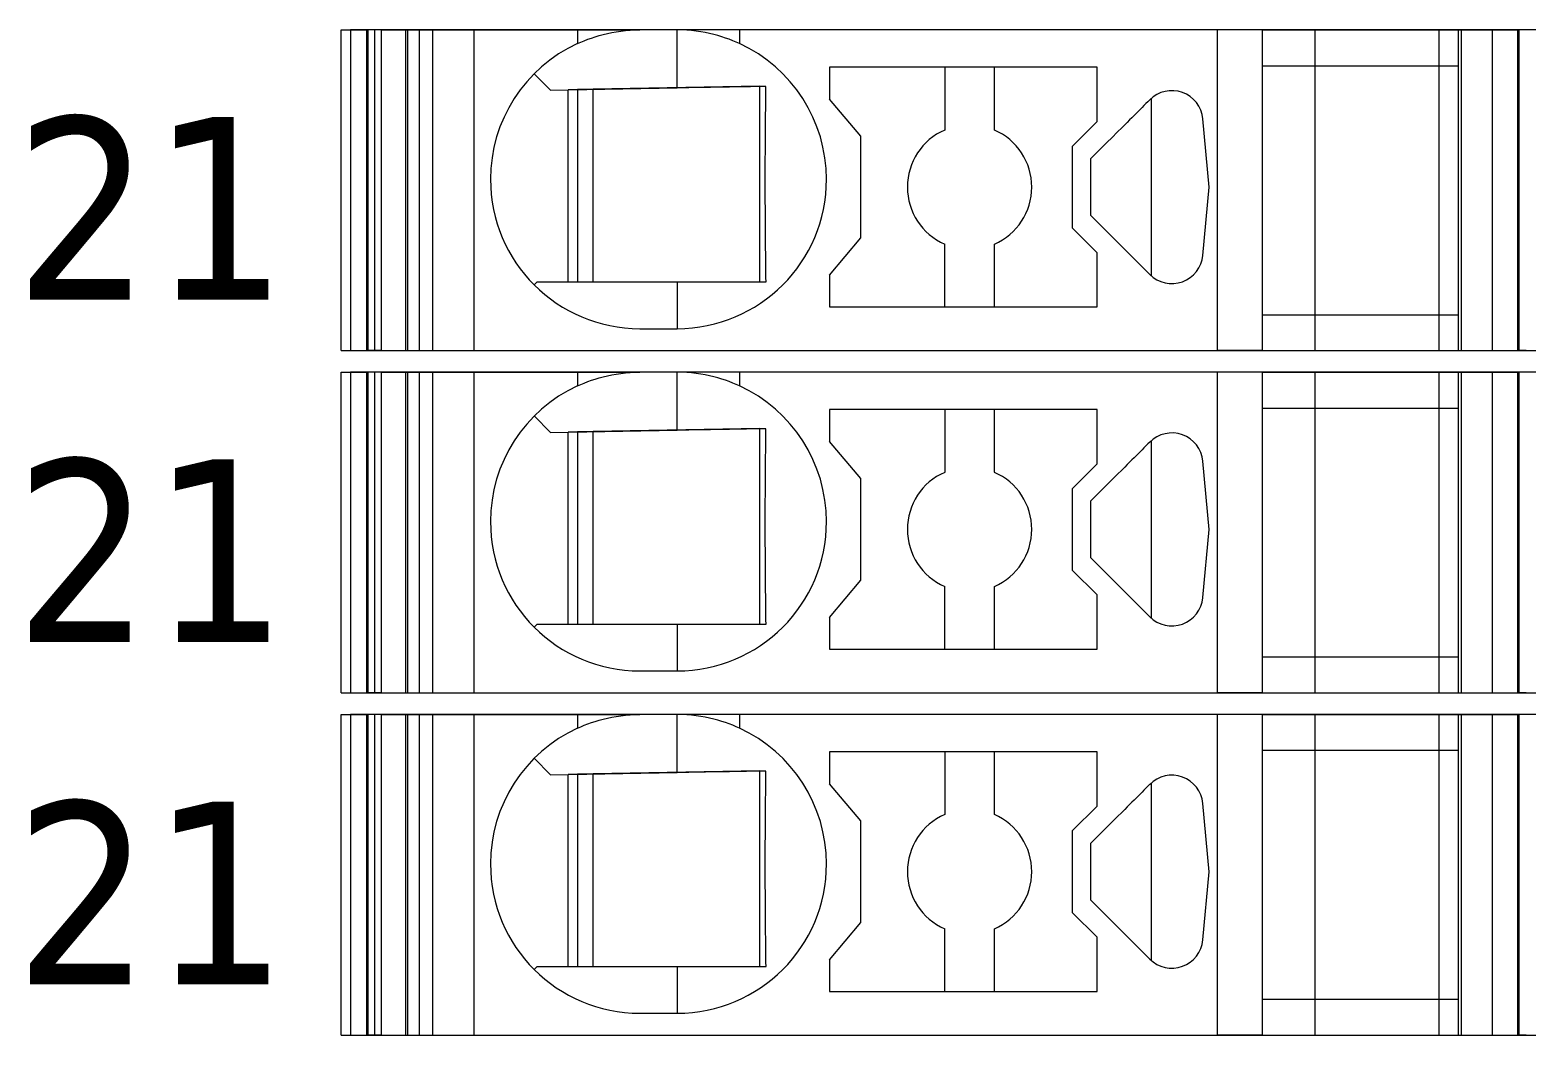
# Model space of a CAD drawing. Header units: millimetres. Extents: x 0 to 2100, y 0 to 1485.
# Drawn here: x 1216.85 to 1240.89, y 623.85 to 640 of the extents above; entities that cross this region are included whole.
import ezdxf
from ezdxf.enums import TextEntityAlignment as Align

# ---------------------------------------------------------------- set-up
doc = ezdxf.new("R2010")
doc.units = ezdxf.units.MM
for name, color, linetype, lineweight in [('EPLAN309', 5, 'Continuous', 5), ('EPLAN493', 5, 'Continuous', 5), ('MAIN-1', 7, 'Continuous', 5), ('MAIN-2', 7, 'Continuous', 5)]:
    doc.layers.add(name, color=color, linetype=linetype, lineweight=lineweight)
doc.styles.add('Tahoma', font='')
doc.styles.get('Tahoma').set_extended_font_data('Tahoma')

# ---------------------------------------------------------------- blocks, each defined once
blk = doc.blocks.new('EPLSYM_LibrarySPECIAL_Symbol12_Variant0_Placement8_29')
at = {"layer": 'EPLAN309', "lineweight": 13, "ltscale": 20}
blk.add_lwpolyline([(0, -5.15), (68.15, -5.15), (68.15, 0), (0, 0)], close=True, dxfattribs=at)
at = {"layer": 'EPLAN493', "color": 5, "style": 'Tahoma'}
blk.add_attdef('17_20450', text='', height=2.93475, dxfattribs=at).set_placement((0, -27.293475), align=Align.MIDDLE_RIGHT)
blk = doc.blocks.new('EPLSYM_LibrarySPECIAL_Symbol12_Variant0_Placement8_30')
at = {"layer": 'EPLAN309', "lineweight": 13, "ltscale": 20}
blk.add_lwpolyline([(0, -5.15), (68.15, -5.15), (68.15, 0), (0, 0)], close=True, dxfattribs=at)
at = {"layer": 'EPLAN493', "color": 5, "style": 'Tahoma'}
blk.add_attdef('17_20450', text='', height=2.93475, dxfattribs=at).set_placement((0, -27.293475), align=Align.MIDDLE_RIGHT)
blk = doc.blocks.new('EPLSYM_LibrarySPECIAL_Symbol12_Variant0_Placement8_31')
at = {"layer": 'EPLAN309', "lineweight": 13, "ltscale": 20}
blk.add_lwpolyline([(0, -5.15), (68.15, -5.15), (68.15, 0), (0, 0)], close=True, dxfattribs=at)
at = {"layer": 'EPLAN493', "color": 5, "style": 'Tahoma'}
blk.add_attdef('17_20450', text='', height=2.93475, dxfattribs=at).set_placement((0, -27.293475), align=Align.MIDDLE_RIGHT)

msp = doc.modelspace()

# ---------------------------------------------------------------- linework, layer by layer
at = {"layer": 'MAIN-1'}
for p, q in [((1221.85, 640), (1222.284, 640)), ((1221.85, 634.85), (1221.85, 640)), ((1222.393, 640), (1222.284, 640)), ((1222.284, 634.85), (1222.284, 640)), ((1222.501, 640), (1222.393, 640)), ((1222.393, 634.85), (1222.393, 640)), ((1222.501, 640), (1225.65, 640)), ((1222.501, 634.85), (1222.501, 640)), ((1225.65, 640), (1226.65, 640)), ((1225.65, 640), (1225.65, 639.782)), ((1225.756, 639.827), (1225.813, 639.849)), ((1225.813, 639.849), (1225.872, 639.87)), ((1225.872, 639.87), (1225.933, 639.89)), ((1225.933, 639.89), (1225.997, 639.909)), ((1225.997, 639.909), (1226.063, 639.927)), ((1226.063, 639.927), (1226.131, 639.943)), ((1226.131, 639.943), (1226.201, 639.958)), ((1226.201, 639.958), (1226.272, 639.97)), ((1226.272, 639.97), (1226.346, 639.981)), ((1226.346, 639.981), (1226.421, 639.989)), ((1226.421, 639.989), (1226.497, 639.995)), ((1226.497, 639.995), (1226.573, 639.999)), ((1226.573, 639.999), (1226.65, 640)), ((1227.25, 640), (1226.65, 640)), ((1227.327, 639.999), (1227.25, 640)), ((1228.25, 640), (1227.25, 640)), ((1227.25, 639.068), (1227.25, 640)), ((1227.403, 639.995), (1227.327, 639.999)), ((1227.479, 639.989), (1227.403, 639.995)), ((1227.554, 639.981), (1227.479, 639.989)), ((1227.628, 639.97), (1227.554, 639.981)), ((1227.699, 639.958), (1227.628, 639.97)), ((1227.769, 639.943), (1227.699, 639.958)), ((1227.837, 639.927), (1227.769, 639.943)), ((1227.903, 639.909), (1227.837, 639.927)), ((1227.967, 639.89), (1227.903, 639.909)), ((1228.028, 639.87), (1227.967, 639.89)), ((1228.087, 639.849), (1228.028, 639.87)), ((1228.144, 639.827), (1228.087, 639.849)), ((1235.932, 640), (1228.25, 640)), ((1228.25, 640), (1228.25, 639.782)), ((1236.65, 640), (1235.932, 640)), ((1235.932, 634.85), (1235.932, 640)), ((1236.65, 640), (1239.8, 640)), ((1236.65, 640), (1236.65, 634.85)), ((1239.8, 640), (1240.35, 640)), ((1239.8, 640), (1239.8, 634.85)), ((1240.35, 640), (1240.784, 640)), ((1240.35, 640), (1240.35, 634.85)), ((1240.893, 640), (1240.784, 640)), ((1240.784, 634.85), (1240.784, 640)), ((1225.65, 639.782), (1225.702, 639.805)), ((1225.702, 639.805), (1225.756, 639.827)), ((1228.198, 639.805), (1228.144, 639.827)), ((1228.25, 639.782), (1228.198, 639.805)), ((1229.7, 639.4), (1229.7, 638.889)), ((1234, 639.4), (1229.7, 639.4)), ((1231.55, 639.4), (1231.55, 638.392)), ((1232.35, 638.392), (1232.35, 639.4)), ((1234, 638.529), (1234, 639.4)), ((1236.65, 639.425), (1239.8, 639.425)), ((1224.953, 639.297), (1225.217, 639.033)), ((1225.217, 639.033), (1227.25, 639.068)), ((1225.5, 635.95), (1225.5, 639.038)), ((1225.65, 639.04), (1225.65, 635.95)), ((1225.9, 635.95), (1225.9, 639.045)), ((1227.345, 639.07), (1227.25, 639.068)), ((1227.438, 639.071), (1227.345, 639.07)), ((1227.53, 639.073), (1227.438, 639.071)), ((1227.618, 639.075), (1227.53, 639.073)), ((1227.703, 639.076), (1227.618, 639.075)), ((1227.786, 639.077), (1227.703, 639.076)), ((1227.865, 639.079), (1227.786, 639.077)), ((1227.943, 639.08), (1227.865, 639.079)), ((1228.017, 639.081), (1227.943, 639.08)), ((1228.09, 639.082), (1228.017, 639.081)), ((1228.16, 639.084), (1228.09, 639.082)), ((1228.229, 639.085), (1228.16, 639.084)), ((1228.297, 639.086), (1228.229, 639.085)), ((1228.363, 639.087), (1228.297, 639.086)), ((1228.428, 639.088), (1228.363, 639.087)), ((1228.491, 639.089), (1228.428, 639.088)), ((1228.554, 639.09), (1228.491, 639.089)), ((1228.615, 639.091), (1228.554, 639.09)), ((1228.579, 635.95), (1228.579, 639.091)), ((1228.676, 639.092), (1228.615, 639.091)), ((1228.674, 638.877), (1228.675, 638.95)), ((1228.675, 638.95), (1228.676, 639.022)), ((1228.676, 639.022), (1228.676, 639.092)), ((1230.2, 638.293), (1229.7, 638.889)), ((1234.867, 638.898), (1234.867, 636.052)), ((1228.671, 638.57), (1228.672, 638.649)), ((1228.672, 638.649), (1228.673, 638.727)), ((1228.673, 638.803), (1228.674, 638.877)), ((1228.673, 638.727), (1228.673, 638.803)), ((1234.627, 638.659), (1234.594, 638.626)), ((1234.658, 638.691), (1234.627, 638.659)), ((1234.69, 638.722), (1234.658, 638.691)), ((1234.721, 638.753), (1234.69, 638.722)), ((1234.752, 638.785), (1234.721, 638.753)), ((1234.784, 638.816), (1234.752, 638.785)), ((1234.815, 638.847), (1234.784, 638.816)), ((1234.846, 638.879), (1234.815, 638.847)), ((1228.669, 638.317), (1228.67, 638.404)), ((1228.67, 638.488), (1228.671, 638.57)), ((1228.67, 638.404), (1228.67, 638.488)), ((1233.6, 638.129), (1234, 638.529)), ((1234.402, 638.434), (1234.323, 638.356)), ((1234.443, 638.475), (1234.402, 638.434)), ((1234.483, 638.515), (1234.443, 638.475)), ((1234.521, 638.553), (1234.483, 638.515)), ((1234.558, 638.59), (1234.521, 638.553)), ((1234.594, 638.626), (1234.558, 638.59)), ((1235.802, 637.475), (1235.698, 638.572)), ((1228.668, 638.132), (1228.669, 638.226)), ((1228.669, 638.226), (1228.669, 638.317)), ((1230.2, 636.657), (1230.2, 638.293)), ((1234.158, 638.19), (1234.072, 638.104)), ((1234.242, 638.274), (1234.158, 638.19)), ((1234.323, 638.356), (1234.242, 638.274)), ((1228.667, 637.931), (1228.668, 638.034)), ((1228.667, 637.824), (1228.667, 637.931)), ((1228.668, 638.034), (1228.668, 638.132)), ((1233.6, 638.129), (1233.6, 636.821)), ((1233.986, 638.018), (1233.9, 637.932)), ((1233.9, 637.802), (1233.9, 637.932)), ((1234.072, 638.104), (1233.986, 638.018)), ((1228.667, 637.713), (1228.667, 637.824)), ((1228.667, 637.6), (1228.667, 637.713)), ((1233.9, 637.671), (1233.9, 637.802)), ((1228.667, 637.479), (1228.667, 637.6)), ((1228.667, 637.361), (1228.667, 637.479)), ((1233.9, 637.54), (1233.9, 637.671)), ((1233.9, 637.41), (1233.9, 637.54)), ((1235.698, 636.378), (1235.802, 637.475)), ((1228.667, 637.247), (1228.667, 637.361)), ((1228.668, 637.138), (1228.667, 637.247)), ((1233.9, 637.279), (1233.9, 637.41)), ((1233.9, 637.148), (1233.9, 637.279)), ((1228.668, 637.034), (1228.668, 637.138)), ((1228.669, 636.934), (1228.668, 637.034)), ((1233.9, 637.018), (1233.9, 637.148)), ((1233.9, 637.018), (1234.846, 636.071)), ((1228.669, 636.839), (1228.669, 636.934)), ((1228.67, 636.748), (1228.669, 636.839)), ((1228.671, 636.659), (1228.67, 636.748)), ((1234, 636.421), (1233.6, 636.821)), ((1228.672, 636.573), (1228.671, 636.659)), ((1228.672, 636.49), (1228.672, 636.573)), ((1228.673, 636.408), (1228.672, 636.49)), ((1229.7, 636.061), (1230.2, 636.657)), ((1231.55, 635.55), (1231.55, 636.558)), ((1232.35, 635.55), (1232.35, 636.558)), ((1228.674, 636.329), (1228.673, 636.408)), ((1228.675, 636.25), (1228.674, 636.329)), ((1228.676, 636.174), (1228.675, 636.25)), ((1234, 635.55), (1234, 636.421)), ((1228.676, 636.098), (1228.676, 636.174)), ((1228.677, 636.024), (1228.676, 636.098)), ((1228.678, 635.95), (1228.677, 636.024)), ((1229.7, 636.061), (1229.7, 635.55)), ((1225, 635.95), (1224.953, 635.903)), ((1225, 635.95), (1227.25, 635.95)), ((1227.25, 635.95), (1227.342, 635.95)), ((1227.25, 635.95), (1227.25, 635.2)), ((1227.342, 635.95), (1227.433, 635.95)), ((1227.433, 635.95), (1227.523, 635.95)), ((1227.523, 635.95), (1227.61, 635.95)), ((1227.61, 635.95), (1227.695, 635.95)), ((1227.695, 635.95), (1227.778, 635.95)), ((1227.778, 635.95), (1227.858, 635.95)), ((1227.858, 635.95), (1227.936, 635.95)), ((1227.936, 635.95), (1228.011, 635.95)), ((1228.011, 635.95), (1228.085, 635.95)), ((1228.085, 635.95), (1228.157, 635.95)), ((1228.157, 635.95), (1228.226, 635.95)), ((1228.226, 635.95), (1228.295, 635.95)), ((1228.295, 635.95), (1228.361, 635.95)), ((1228.361, 635.95), (1228.427, 635.95)), ((1228.427, 635.95), (1228.491, 635.95)), ((1228.491, 635.95), (1228.555, 635.95)), ((1228.555, 635.95), (1228.617, 635.95)), ((1228.617, 635.95), (1228.678, 635.95)), ((1229.7, 635.55), (1234, 635.55)), ((1236.65, 635.425), (1239.8, 635.425)), ((1226.65, 635.2), (1227.25, 635.2)), ((1221.85, 634.85), (1222.284, 634.85)), ((1222.393, 634.85), (1222.284, 634.85)), ((1222.501, 634.85), (1222.393, 634.85)), ((1222.501, 634.85), (1235.932, 634.85)), ((1236.65, 634.85), (1235.932, 634.85)), ((1236.65, 634.85), (1239.8, 634.85)), ((1239.8, 634.85), (1240.35, 634.85)), ((1240.35, 634.85), (1240.784, 634.85)), ((1240.893, 634.85), (1240.784, 634.85)), ((1221.85, 634.5), (1222.284, 634.5)), ((1221.85, 629.35), (1221.85, 634.5)), ((1222.393, 634.5), (1222.284, 634.5)), ((1222.284, 629.35), (1222.284, 634.5)), ((1222.501, 634.5), (1222.393, 634.5)), ((1222.393, 629.35), (1222.393, 634.5)), ((1222.501, 634.5), (1225.65, 634.5)), ((1222.501, 629.35), (1222.501, 634.5)), ((1225.65, 634.5), (1226.65, 634.5)), ((1225.65, 634.5), (1225.65, 634.282)), ((1225.702, 634.305), (1225.756, 634.327)), ((1225.756, 634.327), (1225.813, 634.349)), ((1225.813, 634.349), (1225.872, 634.37)), ((1225.872, 634.37), (1225.933, 634.39)), ((1225.933, 634.39), (1225.997, 634.409)), ((1225.997, 634.409), (1226.063, 634.427)), ((1226.063, 634.427), (1226.131, 634.443)), ((1226.131, 634.443), (1226.201, 634.458)), ((1226.201, 634.458), (1226.272, 634.47)), ((1226.272, 634.47), (1226.346, 634.481)), ((1226.346, 634.481), (1226.421, 634.489)), ((1226.421, 634.489), (1226.497, 634.495)), ((1226.497, 634.495), (1226.573, 634.499)), ((1226.573, 634.499), (1226.65, 634.5)), ((1227.25, 634.5), (1226.65, 634.5)), ((1227.327, 634.499), (1227.25, 634.5)), ((1228.25, 634.5), (1227.25, 634.5)), ((1227.25, 633.568), (1227.25, 634.5)), ((1227.403, 634.495), (1227.327, 634.499)), ((1227.479, 634.489), (1227.403, 634.495)), ((1227.554, 634.481), (1227.479, 634.489)), ((1227.628, 634.47), (1227.554, 634.481)), ((1227.699, 634.458), (1227.628, 634.47)), ((1227.769, 634.443), (1227.699, 634.458)), ((1227.837, 634.427), (1227.769, 634.443)), ((1227.903, 634.409), (1227.837, 634.427)), ((1227.967, 634.39), (1227.903, 634.409)), ((1228.028, 634.37), (1227.967, 634.39)), ((1228.087, 634.349), (1228.028, 634.37)), ((1228.144, 634.327), (1228.087, 634.349)), ((1228.198, 634.305), (1228.144, 634.327)), ((1235.932, 634.5), (1228.25, 634.5)), ((1228.25, 634.5), (1228.25, 634.282)), ((1236.65, 634.5), (1235.932, 634.5)), ((1235.932, 629.35), (1235.932, 634.5)), ((1236.65, 634.5), (1239.8, 634.5)), ((1236.65, 634.5), (1236.65, 629.35)), ((1239.8, 634.5), (1240.35, 634.5)), ((1239.8, 634.5), (1239.8, 629.35)), ((1240.35, 634.5), (1240.784, 634.5)), ((1240.35, 634.5), (1240.35, 629.35)), ((1240.893, 634.5), (1240.784, 634.5)), ((1240.784, 629.35), (1240.784, 634.5)), ((1225.65, 634.282), (1225.702, 634.305)), ((1228.25, 634.282), (1228.198, 634.305)), ((1229.7, 633.9), (1229.7, 633.389)), ((1234, 633.9), (1229.7, 633.9)), ((1231.55, 633.9), (1231.55, 632.892)), ((1232.35, 632.892), (1232.35, 633.9)), ((1234, 633.029), (1234, 633.9)), ((1236.65, 633.925), (1239.8, 633.925)), ((1224.953, 633.797), (1225.217, 633.533)), ((1228.676, 633.592), (1228.615, 633.591)), ((1228.676, 633.522), (1228.676, 633.592)), ((1225.217, 633.533), (1227.25, 633.568)), ((1225.5, 630.45), (1225.5, 633.538)), ((1225.65, 633.54), (1225.65, 630.45)), ((1225.9, 630.45), (1225.9, 633.545)), ((1227.345, 633.57), (1227.25, 633.568)), ((1227.438, 633.571), (1227.345, 633.57)), ((1227.53, 633.573), (1227.438, 633.571)), ((1227.618, 633.575), (1227.53, 633.573)), ((1227.703, 633.576), (1227.618, 633.575)), ((1227.786, 633.577), (1227.703, 633.576)), ((1227.865, 633.579), (1227.786, 633.577)), ((1227.943, 633.58), (1227.865, 633.579)), ((1228.017, 633.581), (1227.943, 633.58)), ((1228.09, 633.582), (1228.017, 633.581)), ((1228.16, 633.584), (1228.09, 633.582)), ((1228.229, 633.585), (1228.16, 633.584)), ((1228.297, 633.586), (1228.229, 633.585)), ((1228.363, 633.587), (1228.297, 633.586)), ((1228.428, 633.588), (1228.363, 633.587)), ((1228.491, 633.589), (1228.428, 633.588)), ((1228.554, 633.59), (1228.491, 633.589)), ((1228.615, 633.591), (1228.554, 633.59)), ((1228.579, 630.45), (1228.579, 633.591)), ((1228.673, 633.303), (1228.674, 633.377)), ((1228.674, 633.377), (1228.675, 633.45)), ((1228.675, 633.45), (1228.676, 633.522)), ((1230.2, 632.793), (1229.7, 633.389)), ((1234.846, 633.379), (1234.815, 633.347)), ((1234.867, 633.398), (1234.867, 630.552)), ((1228.671, 633.07), (1228.672, 633.149)), ((1228.672, 633.149), (1228.673, 633.227)), ((1228.673, 633.227), (1228.673, 633.303)), ((1234.594, 633.126), (1234.558, 633.09)), ((1234.627, 633.159), (1234.594, 633.126)), ((1234.658, 633.191), (1234.627, 633.159)), ((1234.69, 633.222), (1234.658, 633.191)), ((1234.721, 633.253), (1234.69, 633.222)), ((1234.752, 633.285), (1234.721, 633.253)), ((1234.784, 633.316), (1234.752, 633.285)), ((1234.815, 633.347), (1234.784, 633.316)), ((1228.669, 632.817), (1228.67, 632.904)), ((1228.67, 632.988), (1228.671, 633.07)), ((1228.67, 632.904), (1228.67, 632.988)), ((1233.6, 632.629), (1234, 633.029)), ((1234.402, 632.934), (1234.323, 632.856)), ((1234.443, 632.975), (1234.402, 632.934)), ((1234.483, 633.015), (1234.443, 632.975)), ((1234.521, 633.053), (1234.483, 633.015)), ((1234.558, 633.09), (1234.521, 633.053)), ((1235.802, 631.975), (1235.698, 633.072)), ((1228.668, 632.632), (1228.669, 632.726)), ((1228.668, 632.534), (1228.668, 632.632)), ((1228.669, 632.726), (1228.669, 632.817)), ((1230.2, 631.157), (1230.2, 632.793)), ((1234.158, 632.69), (1234.072, 632.604)), ((1234.242, 632.774), (1234.158, 632.69)), ((1234.323, 632.856), (1234.242, 632.774)), ((1228.667, 632.431), (1228.668, 632.534)), ((1228.667, 632.324), (1228.667, 632.431)), ((1233.6, 632.629), (1233.6, 631.321)), ((1233.986, 632.518), (1233.9, 632.432)), ((1233.9, 632.302), (1233.9, 632.432)), ((1234.072, 632.604), (1233.986, 632.518)), ((1228.667, 632.213), (1228.667, 632.324)), ((1228.667, 632.1), (1228.667, 632.213)), ((1233.9, 632.171), (1233.9, 632.302)), ((1233.9, 632.04), (1233.9, 632.171)), ((1228.667, 631.979), (1228.667, 632.1)), ((1228.667, 631.861), (1228.667, 631.979)), ((1233.9, 631.91), (1233.9, 632.04)), ((1233.9, 631.779), (1233.9, 631.91)), ((1235.698, 630.878), (1235.802, 631.975)), ((1228.667, 631.747), (1228.667, 631.861)), ((1228.668, 631.638), (1228.667, 631.747)), ((1233.9, 631.648), (1233.9, 631.779)), ((1228.668, 631.534), (1228.668, 631.638)), ((1228.669, 631.434), (1228.668, 631.534)), ((1228.669, 631.339), (1228.669, 631.434)), ((1233.9, 631.518), (1233.9, 631.648)), ((1233.9, 631.518), (1234.846, 630.571)), ((1228.67, 631.248), (1228.669, 631.339)), ((1228.671, 631.159), (1228.67, 631.248)), ((1234, 630.921), (1233.6, 631.321)), ((1228.672, 631.073), (1228.671, 631.159)), ((1228.672, 630.99), (1228.672, 631.073)), ((1228.673, 630.908), (1228.672, 630.99)), ((1229.7, 630.561), (1230.2, 631.157)), ((1231.55, 630.05), (1231.55, 631.058)), ((1232.35, 630.05), (1232.35, 631.058)), ((1228.674, 630.829), (1228.673, 630.908)), ((1228.675, 630.75), (1228.674, 630.829)), ((1228.676, 630.674), (1228.675, 630.75)), ((1234, 630.05), (1234, 630.921)), ((1228.676, 630.598), (1228.676, 630.674)), ((1228.677, 630.524), (1228.676, 630.598)), ((1228.678, 630.45), (1228.677, 630.524)), ((1229.7, 630.561), (1229.7, 630.05)), ((1225, 630.45), (1224.953, 630.403)), ((1225, 630.45), (1227.25, 630.45)), ((1227.25, 630.45), (1227.342, 630.45)), ((1227.25, 630.45), (1227.25, 629.7)), ((1227.342, 630.45), (1227.433, 630.45)), ((1227.433, 630.45), (1227.523, 630.45)), ((1227.523, 630.45), (1227.61, 630.45)), ((1227.61, 630.45), (1227.695, 630.45)), ((1227.695, 630.45), (1227.778, 630.45)), ((1227.778, 630.45), (1227.858, 630.45)), ((1227.858, 630.45), (1227.936, 630.45)), ((1227.936, 630.45), (1228.011, 630.45)), ((1228.011, 630.45), (1228.085, 630.45)), ((1228.085, 630.45), (1228.157, 630.45)), ((1228.157, 630.45), (1228.226, 630.45)), ((1228.226, 630.45), (1228.295, 630.45)), ((1228.295, 630.45), (1228.361, 630.45)), ((1228.361, 630.45), (1228.427, 630.45)), ((1228.427, 630.45), (1228.491, 630.45)), ((1228.491, 630.45), (1228.555, 630.45)), ((1228.555, 630.45), (1228.617, 630.45)), ((1228.617, 630.45), (1228.678, 630.45)), ((1229.7, 630.05), (1234, 630.05)), ((1236.65, 629.925), (1239.8, 629.925)), ((1226.65, 629.7), (1227.25, 629.7)), ((1221.85, 629.35), (1222.284, 629.35)), ((1222.393, 629.35), (1222.284, 629.35)), ((1222.501, 629.35), (1222.393, 629.35)), ((1222.501, 629.35), (1235.932, 629.35)), ((1236.65, 629.35), (1235.932, 629.35)), ((1236.65, 629.35), (1239.8, 629.35)), ((1239.8, 629.35), (1240.35, 629.35)), ((1240.35, 629.35), (1240.784, 629.35)), ((1240.893, 629.35), (1240.784, 629.35)), ((1221.85, 629), (1222.284, 629)), ((1221.85, 623.85), (1221.85, 629)), ((1222.393, 629), (1222.284, 629)), ((1222.284, 623.85), (1222.284, 629)), ((1222.501, 629), (1222.393, 629)), ((1222.393, 623.85), (1222.393, 629)), ((1222.501, 629), (1225.65, 629)), ((1222.501, 623.85), (1222.501, 629)), ((1225.65, 629), (1226.65, 629)), ((1225.65, 629), (1225.65, 628.782)), ((1225.65, 628.782), (1225.702, 628.805)), ((1225.702, 628.805), (1225.756, 628.827)), ((1225.756, 628.827), (1225.813, 628.849)), ((1225.813, 628.849), (1225.872, 628.87)), ((1225.872, 628.87), (1225.933, 628.89)), ((1225.933, 628.89), (1225.997, 628.909)), ((1225.997, 628.909), (1226.063, 628.927)), ((1226.063, 628.927), (1226.131, 628.943)), ((1226.131, 628.943), (1226.201, 628.958)), ((1226.201, 628.958), (1226.272, 628.97)), ((1226.272, 628.97), (1226.346, 628.981)), ((1226.346, 628.981), (1226.421, 628.989)), ((1226.421, 628.989), (1226.497, 628.995)), ((1226.497, 628.995), (1226.573, 628.999)), ((1226.573, 628.999), (1226.65, 629)), ((1227.25, 629), (1226.65, 629)), ((1227.327, 628.999), (1227.25, 629)), ((1228.25, 629), (1227.25, 629)), ((1227.25, 628.068), (1227.25, 629)), ((1227.403, 628.995), (1227.327, 628.999)), ((1227.479, 628.989), (1227.403, 628.995)), ((1227.554, 628.981), (1227.479, 628.989)), ((1227.628, 628.97), (1227.554, 628.981)), ((1227.699, 628.958), (1227.628, 628.97)), ((1227.769, 628.943), (1227.699, 628.958)), ((1227.837, 628.927), (1227.769, 628.943)), ((1227.903, 628.909), (1227.837, 628.927)), ((1227.967, 628.89), (1227.903, 628.909)), ((1228.028, 628.87), (1227.967, 628.89)), ((1228.087, 628.849), (1228.028, 628.87)), ((1228.144, 628.827), (1228.087, 628.849)), ((1228.198, 628.805), (1228.144, 628.827)), ((1228.25, 628.782), (1228.198, 628.805)), ((1235.932, 629), (1228.25, 629)), ((1228.25, 629), (1228.25, 628.782)), ((1236.65, 629), (1235.932, 629)), ((1235.932, 623.85), (1235.932, 629)), ((1236.65, 629), (1239.8, 629)), ((1236.65, 629), (1236.65, 623.85)), ((1239.8, 629), (1240.35, 629)), ((1239.8, 629), (1239.8, 623.85)), ((1240.35, 629), (1240.784, 629)), ((1240.35, 629), (1240.35, 623.85)), ((1240.893, 629), (1240.784, 629)), ((1240.784, 623.85), (1240.784, 629)), ((1229.7, 628.4), (1229.7, 627.889)), ((1234, 628.4), (1229.7, 628.4)), ((1231.55, 628.4), (1231.55, 627.392)), ((1232.35, 627.392), (1232.35, 628.4)), ((1234, 627.529), (1234, 628.4)), ((1236.65, 628.425), (1239.8, 628.425)), ((1224.953, 628.297), (1225.217, 628.033)), ((1225.217, 628.033), (1227.25, 628.068)), ((1227.345, 628.07), (1227.25, 628.068)), ((1227.438, 628.071), (1227.345, 628.07)), ((1227.53, 628.073), (1227.438, 628.071)), ((1227.618, 628.075), (1227.53, 628.073)), ((1227.703, 628.076), (1227.618, 628.075)), ((1227.786, 628.077), (1227.703, 628.076)), ((1227.865, 628.079), (1227.786, 628.077)), ((1227.943, 628.08), (1227.865, 628.079)), ((1228.017, 628.081), (1227.943, 628.08)), ((1228.09, 628.082), (1228.017, 628.081)), ((1228.16, 628.084), (1228.09, 628.082)), ((1228.229, 628.085), (1228.16, 628.084)), ((1228.297, 628.086), (1228.229, 628.085)), ((1228.363, 628.087), (1228.297, 628.086)), ((1228.428, 628.088), (1228.363, 628.087)), ((1228.491, 628.089), (1228.428, 628.088)), ((1228.554, 628.09), (1228.491, 628.089)), ((1228.615, 628.091), (1228.554, 628.09)), ((1228.579, 624.95), (1228.579, 628.091)), ((1228.676, 628.092), (1228.615, 628.091)), ((1228.676, 628.022), (1228.676, 628.092)), ((1225.5, 624.95), (1225.5, 628.038)), ((1225.65, 628.04), (1225.65, 624.95)), ((1225.9, 624.95), (1225.9, 628.045)), ((1228.673, 627.803), (1228.674, 627.877)), ((1228.674, 627.877), (1228.675, 627.95)), ((1228.675, 627.95), (1228.676, 628.022)), ((1230.2, 627.293), (1229.7, 627.889)), ((1234.815, 627.847), (1234.784, 627.816)), ((1234.846, 627.879), (1234.815, 627.847)), ((1234.867, 627.898), (1234.867, 625.052)), ((1228.671, 627.57), (1228.672, 627.649)), ((1228.672, 627.649), (1228.673, 627.727)), ((1228.673, 627.727), (1228.673, 627.803)), ((1234.558, 627.59), (1234.521, 627.553)), ((1234.594, 627.626), (1234.558, 627.59)), ((1234.627, 627.659), (1234.594, 627.626)), ((1234.658, 627.691), (1234.627, 627.659)), ((1234.69, 627.722), (1234.658, 627.691)), ((1234.721, 627.753), (1234.69, 627.722)), ((1234.752, 627.785), (1234.721, 627.753)), ((1234.784, 627.816), (1234.752, 627.785)), ((1228.669, 627.317), (1228.67, 627.404)), ((1228.67, 627.488), (1228.671, 627.57)), ((1228.67, 627.404), (1228.67, 627.488)), ((1233.6, 627.129), (1234, 627.529)), ((1234.323, 627.356), (1234.242, 627.274)), ((1234.402, 627.434), (1234.323, 627.356)), ((1234.443, 627.475), (1234.402, 627.434)), ((1234.483, 627.515), (1234.443, 627.475)), ((1234.521, 627.553), (1234.483, 627.515)), ((1235.802, 626.475), (1235.698, 627.572)), ((1228.668, 627.132), (1228.669, 627.226)), ((1228.668, 627.034), (1228.668, 627.132)), ((1228.669, 627.226), (1228.669, 627.317)), ((1230.2, 625.657), (1230.2, 627.293)), ((1233.6, 627.129), (1233.6, 625.821)), ((1234.072, 627.104), (1233.986, 627.018)), ((1234.158, 627.19), (1234.072, 627.104)), ((1234.242, 627.274), (1234.158, 627.19)), ((1228.667, 626.931), (1228.668, 627.034)), ((1228.667, 626.824), (1228.667, 626.931)), ((1233.986, 627.018), (1233.9, 626.932)), ((1233.9, 626.802), (1233.9, 626.932)), ((1228.667, 626.713), (1228.667, 626.824)), ((1228.667, 626.6), (1228.667, 626.713)), ((1233.9, 626.671), (1233.9, 626.802)), ((1233.9, 626.54), (1233.9, 626.671)), ((1228.667, 626.479), (1228.667, 626.6)), ((1228.667, 626.361), (1228.667, 626.479)), ((1233.9, 626.41), (1233.9, 626.54)), ((1233.9, 626.279), (1233.9, 626.41)), ((1235.698, 625.378), (1235.802, 626.475)), ((1228.667, 626.247), (1228.667, 626.361)), ((1228.668, 626.138), (1228.667, 626.247)), ((1233.9, 626.148), (1233.9, 626.279)), ((1233.9, 626.018), (1233.9, 626.148)), ((1228.668, 626.034), (1228.668, 626.138)), ((1228.669, 625.934), (1228.668, 626.034)), ((1228.669, 625.839), (1228.669, 625.934)), ((1233.9, 626.018), (1234.846, 625.071)), ((1228.67, 625.748), (1228.669, 625.839)), ((1228.671, 625.659), (1228.67, 625.748)), ((1228.672, 625.573), (1228.671, 625.659)), ((1234, 625.421), (1233.6, 625.821)), ((1228.672, 625.49), (1228.672, 625.573)), ((1228.673, 625.408), (1228.672, 625.49)), ((1229.7, 625.061), (1230.2, 625.657)), ((1231.55, 624.55), (1231.55, 625.558)), ((1232.35, 624.55), (1232.35, 625.558)), ((1234, 624.55), (1234, 625.421)), ((1228.674, 625.329), (1228.673, 625.408)), ((1228.675, 625.25), (1228.674, 625.329)), ((1228.676, 625.174), (1228.675, 625.25)), ((1225, 624.95), (1224.953, 624.903)), ((1225, 624.95), (1227.25, 624.95)), ((1227.25, 624.95), (1227.342, 624.95)), ((1227.25, 624.95), (1227.25, 624.2)), ((1227.342, 624.95), (1227.433, 624.95)), ((1227.433, 624.95), (1227.523, 624.95)), ((1227.523, 624.95), (1227.61, 624.95)), ((1227.61, 624.95), (1227.695, 624.95)), ((1227.695, 624.95), (1227.778, 624.95)), ((1227.778, 624.95), (1227.858, 624.95)), ((1227.858, 624.95), (1227.936, 624.95)), ((1227.936, 624.95), (1228.011, 624.95)), ((1228.011, 624.95), (1228.085, 624.95)), ((1228.085, 624.95), (1228.157, 624.95)), ((1228.157, 624.95), (1228.226, 624.95)), ((1228.226, 624.95), (1228.295, 624.95)), ((1228.295, 624.95), (1228.361, 624.95)), ((1228.361, 624.95), (1228.427, 624.95)), ((1228.427, 624.95), (1228.491, 624.95)), ((1228.491, 624.95), (1228.555, 624.95)), ((1228.555, 624.95), (1228.617, 624.95)), ((1228.617, 624.95), (1228.678, 624.95)), ((1228.676, 625.098), (1228.676, 625.174)), ((1228.677, 625.024), (1228.676, 625.098)), ((1228.678, 624.95), (1228.677, 625.024)), ((1229.7, 625.061), (1229.7, 624.55)), ((1229.7, 624.55), (1234, 624.55)), ((1236.65, 624.425), (1239.8, 624.425)), ((1226.65, 624.2), (1227.25, 624.2)), ((1221.85, 623.85), (1222.284, 623.85)), ((1222.393, 623.85), (1222.284, 623.85)), ((1222.501, 623.85), (1222.393, 623.85)), ((1222.501, 623.85), (1235.932, 623.85)), ((1236.65, 623.85), (1235.932, 623.85)), ((1236.65, 623.85), (1239.8, 623.85)), ((1239.8, 623.85), (1240.35, 623.85)), ((1240.35, 623.85), (1240.784, 623.85)), ((1240.893, 623.85), (1240.784, 623.85))]:
    msp.add_line(p, q, dxfattribs=at)
for centre, radius, start, end in [((1226.65, 637.6), 2.4, 114.6244, 180), ((1227.25, 637.6), 2.4, 0, 65.3756), ((1235.2, 638.525), 0.5, 5.4404, 135), ((1231.95, 637.475), 1, 113.5782, 180), ((1231.95, 637.475), 1, 0, 66.4218), ((1226.65, 637.6), 2.4, 180, 270), ((1227.25, 637.6), 2.4, 270, 0), ((1231.95, 637.475), 1, 180, 246.4218), ((1231.95, 637.475), 1, 293.5782, 0), ((1235.2, 636.425), 0.5, 225, 354.5596), ((1226.65, 632.1), 2.4, 114.6244, 180), ((1227.25, 632.1), 2.4, 0, 65.3756), ((1235.2, 633.025), 0.5, 5.4404, 135), ((1231.95, 631.975), 1, 113.5782, 180), ((1231.95, 631.975), 1, 0, 66.4218), ((1226.65, 632.1), 2.4, 180, 270), ((1227.25, 632.1), 2.4, 270, 0), ((1231.95, 631.975), 1, 180, 246.4218), ((1231.95, 631.975), 1, 293.5782, 0), ((1235.2, 630.925), 0.5, 225, 354.5596), ((1226.65, 626.6), 2.4, 114.6244, 180), ((1227.25, 626.6), 2.4, 0, 65.3756), ((1235.2, 627.525), 0.5, 5.4404, 135), ((1231.95, 626.475), 1, 113.5782, 180), ((1231.95, 626.475), 1, 0, 66.4218), ((1226.65, 626.6), 2.4, 180, 270), ((1227.25, 626.6), 2.4, 270, 0), ((1231.95, 626.475), 1, 180, 246.4218), ((1231.95, 626.475), 1, 293.5782, 0), ((1235.2, 625.425), 0.5, 225, 354.5596)]:
    msp.add_arc(centre, radius, start, end, dxfattribs=at)
at = {"layer": 'MAIN-2'}
for p, q in [((1222.256, 640), (1222.256, 634.85)), ((1222.889, 634.85), (1222.889, 640)), ((1222.917, 640), (1222.917, 634.85)), ((1223.102, 640), (1223.102, 634.85)), ((1223.32, 640), (1223.32, 634.85)), ((1223.981, 640), (1223.981, 634.85)), ((1237.506, 634.85), (1237.506, 640)), ((1239.491, 640), (1239.491, 634.85)), ((1239.85, 640), (1239.85, 634.85)), ((1240.756, 640), (1240.756, 634.85)), ((1225.217, 639.033), (1225.5, 639.038)), ((1225.65, 639.042), (1225.5, 639.039)), ((1225.5, 639.039), (1225.5, 639.038)), ((1225.5, 639.038), (1225.5, 639.038)), ((1225.9, 639.048), (1225.65, 639.043)), ((1225.65, 639.042), (1225.65, 639.043)), ((1225.65, 639.042), (1225.65, 639.04)), ((1225.9, 639.053), (1228.579, 639.1)), ((1225.9, 639.048), (1225.9, 639.053)), ((1225.9, 639.045), (1225.9, 639.048)), ((1228.579, 639.1), (1228.676, 639.092)), ((1228.579, 639.091), (1228.579, 639.1)), ((1225.65, 635.95), (1225.65, 635.95)), ((1225.9, 635.95), (1225.9, 635.95)), ((1222.256, 634.5), (1222.256, 629.35)), ((1222.889, 629.35), (1222.889, 634.5)), ((1222.917, 634.5), (1222.917, 629.35)), ((1223.102, 634.5), (1223.102, 629.35)), ((1223.32, 634.5), (1223.32, 629.35)), ((1223.981, 634.5), (1223.981, 629.35)), ((1237.506, 629.35), (1237.506, 634.5)), ((1239.491, 634.5), (1239.491, 629.35)), ((1239.85, 634.5), (1239.85, 629.35)), ((1240.756, 634.5), (1240.756, 629.35)), ((1225.9, 633.553), (1228.579, 633.6)), ((1228.579, 633.6), (1228.676, 633.592)), ((1228.579, 633.591), (1228.579, 633.6)), ((1225.217, 633.533), (1225.5, 633.538)), ((1225.65, 633.542), (1225.5, 633.539)), ((1225.5, 633.539), (1225.5, 633.538)), ((1225.5, 633.538), (1225.5, 633.538)), ((1225.9, 633.548), (1225.65, 633.543)), ((1225.65, 633.542), (1225.65, 633.543)), ((1225.65, 633.542), (1225.65, 633.54)), ((1225.9, 633.548), (1225.9, 633.553)), ((1225.9, 633.545), (1225.9, 633.548)), ((1225.65, 630.45), (1225.65, 630.45)), ((1225.9, 630.45), (1225.9, 630.45)), ((1222.256, 629), (1222.256, 623.85)), ((1222.889, 623.85), (1222.889, 629)), ((1222.917, 629), (1222.917, 623.85)), ((1223.102, 629), (1223.102, 623.85)), ((1223.32, 629), (1223.32, 623.85)), ((1223.981, 629), (1223.981, 623.85)), ((1237.506, 623.85), (1237.506, 629)), ((1239.491, 629), (1239.491, 623.85)), ((1239.85, 629), (1239.85, 623.85)), ((1240.756, 629), (1240.756, 623.85)), ((1225.9, 628.053), (1228.579, 628.1)), ((1228.579, 628.1), (1228.676, 628.092)), ((1228.579, 628.091), (1228.579, 628.1)), ((1225.217, 628.033), (1225.5, 628.038)), ((1225.65, 628.042), (1225.5, 628.039)), ((1225.5, 628.039), (1225.5, 628.038)), ((1225.5, 628.038), (1225.5, 628.038)), ((1225.9, 628.048), (1225.65, 628.043)), ((1225.65, 628.042), (1225.65, 628.043)), ((1225.65, 628.042), (1225.65, 628.04)), ((1225.9, 628.048), (1225.9, 628.053)), ((1225.9, 628.045), (1225.9, 628.048)), ((1225.65, 624.95), (1225.65, 624.95)), ((1225.9, 624.95), (1225.9, 624.95))]:
    msp.add_line(p, q, dxfattribs=at)

# ---------------------------------------------------------------- block references
ref = msp.add_blockref('EPLSYM_LibrarySPECIAL_Symbol12_Variant0_Placement8_29', (1222, 640))
ref.add_attrib('17_20450', '21', dxfattribs={"layer": 'EPLAN493', "color": 5, "height": 2.9348, "style": 'Tahoma'}).set_placement((1221, 637.132), align=Align.MIDDLE_RIGHT)
ref = msp.add_blockref('EPLSYM_LibrarySPECIAL_Symbol12_Variant0_Placement8_30', (1222, 634.5))
ref.add_attrib('17_20450', '21', dxfattribs={"layer": 'EPLAN493', "color": 5, "height": 2.9348, "style": 'Tahoma'}).set_placement((1221, 631.632), align=Align.MIDDLE_RIGHT)
ref = msp.add_blockref('EPLSYM_LibrarySPECIAL_Symbol12_Variant0_Placement8_31', (1222, 629))
ref.add_attrib('17_20450', '21', dxfattribs={"layer": 'EPLAN493', "color": 5, "height": 2.9348, "style": 'Tahoma'}).set_placement((1221, 626.132), align=Align.MIDDLE_RIGHT)

doc.saveas('drawing.dxf')
